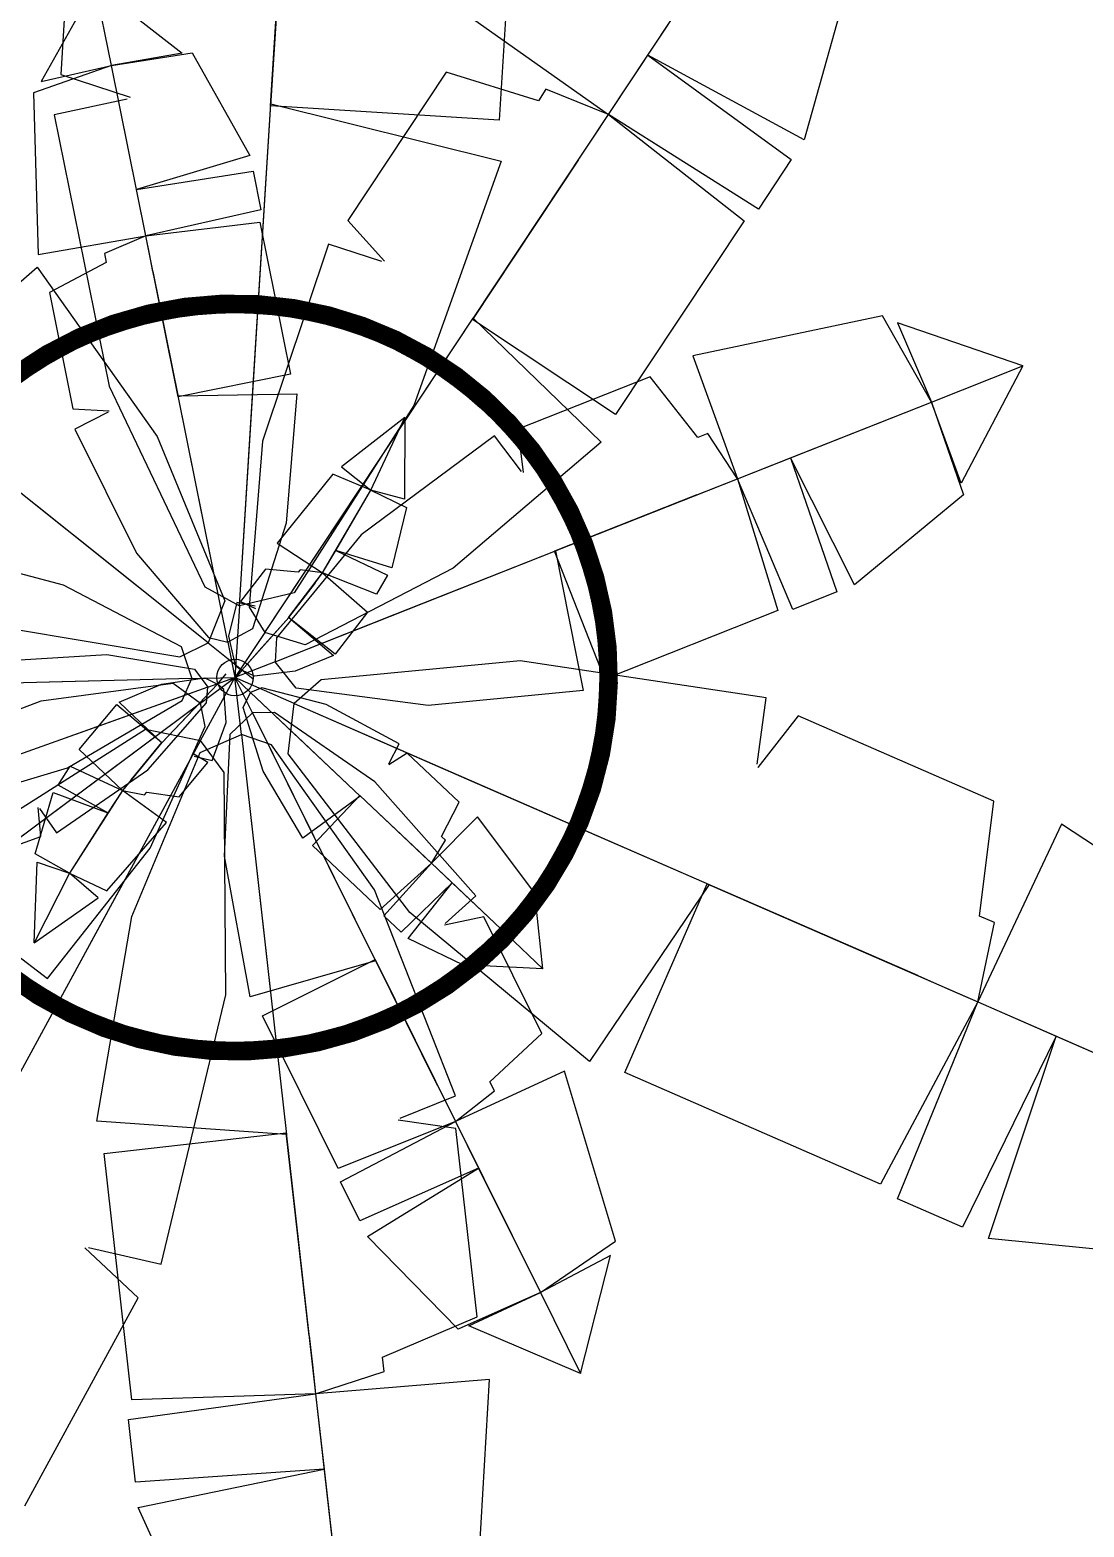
# Model space of a CAD drawing. Header units: inches. Extents: x 105.6 to 147.4, y 37.5 to 62.2.
# Drawn here: x 114.3431 to 114.6006, y 49.0464 to 49.412 of the extents above; entities that cross this region are included whole.
import ezdxf

# ---------------------------------------------------------------- set-up
doc = ezdxf.new("R2010")
doc.units = ezdxf.units.IN
doc.header["$MEASUREMENT"] = 0
doc.layers.add('TREE', color=72, linetype='Continuous')

# ---------------------------------------------------------------- blocks, each defined once
blk = doc.blocks.new('plantita')
at = {"layer": 'TREE'}
for p, q in [((73.2816, 68.34535, -0.28885), (73.30336, 68.33007, -0.28885)), ((73.2816, 68.34535, -0.28885), (73.30336, 68.33007, -0.28885)), ((73.29534, 68.34387, -0.23673), (73.30336, 68.33007, -0.23673)), ((73.29534, 68.34387, -0.23673), (73.30336, 68.33007, -0.23673)), ((73.30477, 68.34596, -0.04098), (73.30336, 68.33007, -0.04098)), ((73.30477, 68.34596, -0.04098), (73.30336, 68.33007, -0.04098)), ((73.30094, 68.34043, -0.12967), (73.30336, 68.33007, -0.12967)), ((73.30094, 68.34043, -0.12967), (73.30336, 68.33007, -0.12967)), ((73.31724, 68.33845, -0.1802), (73.30218, 68.32343, -0.1802)), ((73.31724, 68.33845, -0.1802), (73.30218, 68.32343, -0.1802)), ((73.3166, 68.33121, 0.0058), (73.30336, 68.33007, 0.0058)), ((73.3166, 68.33121, 0.0058), (73.30336, 68.33007, 0.0058)), ((73.28209, 68.3301, -0.10754), (73.30336, 68.33007, -0.10754)), ((73.28209, 68.3301, -0.10754), (73.30336, 68.33007, -0.10754)), ((73.28961, 68.32509, -0.04121), (73.30336, 68.33007, -0.04121)), ((73.28961, 68.32509, -0.04121), (73.30336, 68.33007, -0.04121)), ((73.29136, 68.30936, -0.23532), (73.30336, 68.33007, -0.23532)), ((73.29136, 68.30936, -0.23532), (73.30336, 68.33007, -0.23532)), ((73.29726, 68.32493, 0.03186), (73.30336, 68.33007, 0.03186)), ((73.29726, 68.32493, 0.03186), (73.30336, 68.33007, 0.03186)), ((73.32954, 68.32542, -0.34285), (73.30336, 68.33007, -0.34285)), ((73.31862, 68.31723, -0.29003), (73.30336, 68.33007, -0.29003)), ((73.31862, 68.31723, -0.07403), (73.30336, 68.33007, -0.07403)), ((73.3075, 68.31467, -0.01398), (73.30336, 68.33007, -0.01398)), ((73.32954, 68.32542, -0.34285), (73.30336, 68.33007, -0.34285)), ((73.31862, 68.31723, -0.29003), (73.30336, 68.33007, -0.29003)), ((73.31862, 68.31723, -0.07403), (73.30336, 68.33007, -0.07403)), ((73.3075, 68.31467, -0.01398), (73.30336, 68.33007, -0.01398))]:
    blk.add_line(p, q, dxfattribs=at)
at = {"layer": 'TREE', "extrusion": (0.616288, -0.288449, 0.732793)}
blk.add_line((73.30167, 68.33672, 0.03567), (73.30514, 68.33309, 0.03132), dxfattribs=at)
blk.add_line((73.30167, 68.33672, 0.03567), (73.30514, 68.33309, 0.03132), dxfattribs=at)
at = {"layer": 'TREE', "extrusion": (-0.676933, 0.316833, 0.664364)}
blk.add_line((73.30584, 68.32728, 0.03608), (73.30256, 68.33044, 0.03124), dxfattribs=at)
blk.add_line((73.30584, 68.32728, 0.03608), (73.30256, 68.33044, 0.03124), dxfattribs=at)
at = {"layer": 'TREE', "const_width": 0.00675, "elevation": -0.67154}
blk.add_lwpolyline([(73.4396, 68.30585, 1), (73.16712, 68.35429, 1)], format="xyb", close=True, dxfattribs=at)
blk.add_lwpolyline([(73.4396, 68.30585, 1), (73.16712, 68.35429, 1)], format="xyb", close=True, dxfattribs=at)
at = {"layer": 'TREE'}
for radius in [0.135, 0.135, 0.00675, 0.00675]:
    blk.add_circle((73.30336, 68.33007, -0.45554), radius, dxfattribs=at)
for points, invisible_edges in [([(73.12928, 68.45233, -0.25604), (73.192, 68.51389, -0.24337), (73.2522, 68.43911, -0.2644), (73.21632, 68.3912, -0.27479)], 4), ([(73.12928, 68.45233, -0.25604), (73.192, 68.51389, -0.24337), (73.2522, 68.43911, -0.2644), (73.21632, 68.3912, -0.27479)], 4), ([(73.05262, 68.50617, -0.25611), (73.00765, 68.44215, -0.23514), (73.07946, 68.39171, -0.23514), (73.09997, 68.40918, -0.24213)], 9), ([(73.05262, 68.50617, -0.25611), (73.00765, 68.44215, -0.23514), (73.07946, 68.39171, -0.23514), (73.09997, 68.40918, -0.24213)], 9), ([(73.05262, 68.50617, -0.25611), (73.12995, 68.45186, -0.25611), (73.09997, 68.40918, -0.24213)], 10), ([(73.05262, 68.50617, -0.25611), (73.12995, 68.45186, -0.25611), (73.09997, 68.40918, -0.24213)], 10), ([(73.23924, 68.44043, -0.21704), (73.28888, 68.45821, -0.20944), (73.30289, 68.40233, -0.22206), (73.2713, 68.38525, -0.22829)], 4), ([(73.23924, 68.44043, -0.21704), (73.28888, 68.45821, -0.20944), (73.30289, 68.40233, -0.22206), (73.2713, 68.38525, -0.22829)], 4), ([(73.31466, 68.4572, -0.02129), (73.28279, 68.45905, -0.01575), (73.26651, 68.45601, -0.01368), (73.27714, 68.39549, -0.027)], 9), ([(73.31466, 68.4572, -0.02129), (73.28279, 68.45905, -0.01575), (73.26651, 68.45601, -0.01368), (73.27714, 68.39549, -0.027)], 9), ([(73.12928, 68.45233, -0.25604), (73.10005, 68.40787, -0.2468), (73.09087, 68.38183, -0.24336), (73.18709, 68.34675, -0.26555)], 9), ([(73.12928, 68.45233, -0.25604), (73.10005, 68.40787, -0.2468), (73.09087, 68.38183, -0.24336), (73.18709, 68.34675, -0.26555)], 9), ([(73.12928, 68.45233, -0.25604), (73.18709, 68.34675, -0.26555), (73.26885, 68.33806, -0.28537), (73.2816, 68.34535, -0.28885)], 1), ([(73.12928, 68.45233, -0.25604), (73.18709, 68.34675, -0.26555), (73.26885, 68.33806, -0.28537), (73.2816, 68.34535, -0.28885)], 1), ([(73.31466, 68.4572, -0.02129), (73.27714, 68.39549, -0.027), (73.29716, 68.3504, -0.03889), (73.30477, 68.34596, -0.04098)], 1), ([(73.31466, 68.4572, -0.02129), (73.27714, 68.39549, -0.027), (73.29716, 68.3504, -0.03889), (73.30477, 68.34596, -0.04098)], 1), ([(73.31466, 68.4572, -0.02129), (73.36546, 68.44308, -0.01369), (73.34467, 68.38936, -0.02631), (73.30901, 68.39364, -0.03254)], 4), ([(73.31466, 68.4572, -0.02129), (73.36546, 68.44308, -0.01369), (73.34467, 68.38936, -0.02631), (73.30901, 68.39364, -0.03254)], 4), ([(73.27554, 68.44944, -0.11657), (73.24506, 68.44233, -0.10818), (73.25303, 68.40815, -0.10818), (73.2638, 68.40789, -0.11098)], 9), ([(73.27554, 68.44944, -0.11657), (73.24506, 68.44233, -0.10818), (73.25303, 68.40815, -0.10818), (73.2638, 68.40789, -0.11098)], 9), ([(73.27554, 68.44944, -0.11657), (73.28412, 68.41262, -0.11657), (73.2638, 68.40789, -0.11098)], 10), ([(73.27554, 68.44944, -0.11657), (73.28412, 68.41262, -0.11657), (73.2638, 68.40789, -0.11098)], 10), ([(73.42268, 68.44359, -0.15394), (73.33147, 68.41271, -0.16156), (73.31326, 68.3495, -0.17741), (73.31724, 68.33845, -0.1802)], 1), ([(73.42268, 68.44359, -0.15394), (73.33147, 68.41271, -0.16156), (73.31326, 68.3495, -0.17741), (73.31724, 68.33845, -0.1802)], 1), ([(73.42268, 68.44359, -0.15394), (73.46246, 68.38563, -0.14381), (73.39519, 68.34858, -0.16064), (73.36243, 68.38351, -0.16895)], 4), ([(73.42268, 68.44359, -0.15394), (73.46246, 68.38563, -0.14381), (73.39519, 68.34858, -0.16064), (73.36243, 68.38351, -0.16895)], 4), ([(73.23924, 68.44043, -0.21704), (73.21215, 68.42356, -0.2115), (73.2006, 68.41167, -0.20943), (73.2442, 68.36838, -0.22275)], 9), ([(73.23924, 68.44043, -0.21704), (73.21215, 68.42356, -0.2115), (73.2006, 68.41167, -0.20943), (73.2442, 68.36838, -0.22275)], 9), ([(73.21632, 68.3912, -0.27479), (73.2522, 68.43911, -0.2644), (73.28812, 68.36514, -0.28422)], 9), ([(73.21632, 68.3912, -0.27479), (73.2522, 68.43911, -0.2644), (73.28812, 68.36514, -0.28422)], 9), ([(73.23924, 68.44043, -0.21704), (73.2442, 68.36838, -0.22275), (73.28657, 68.3431, -0.23464), (73.29534, 68.34387, -0.23673)], 1), ([(73.23924, 68.44043, -0.21704), (73.2442, 68.36838, -0.22275), (73.28657, 68.3431, -0.23464), (73.29534, 68.34387, -0.23673)], 1), ([(73.28405, 68.41294, -0.11654), (73.31916, 68.41457, -0.11148), (73.31718, 68.37622, -0.11989), (73.2937, 68.3715, -0.12404)], 4), ([(73.28405, 68.41294, -0.11654), (73.31916, 68.41457, -0.11148), (73.31718, 68.37622, -0.11989), (73.2937, 68.3715, -0.12404)], 4), ([(73.28405, 68.41294, -0.11654), (73.26348, 68.40748, -0.11285), (73.2538, 68.40216, -0.11147), (73.27313, 68.36604, -0.12035)], 9), ([(73.28405, 68.41294, -0.11654), (73.26348, 68.40748, -0.11285), (73.2538, 68.40216, -0.11147), (73.27313, 68.36604, -0.12035)], 9), ([(73.28405, 68.41294, -0.11654), (73.27313, 68.36604, -0.12035), (73.2952, 68.34165, -0.12828), (73.30094, 68.34043, -0.12967)], 1), ([(73.28405, 68.41294, -0.11654), (73.27313, 68.36604, -0.12035), (73.2952, 68.34165, -0.12828), (73.30094, 68.34043, -0.12967)], 1), ([(73.2713, 68.38525, -0.22829), (73.30289, 68.40233, -0.22206), (73.30387, 68.35301, -0.23395)], 9), ([(73.2713, 68.38525, -0.22829), (73.30289, 68.40233, -0.22206), (73.30387, 68.35301, -0.23395)], 9), ([(73.13318, 68.33031, -0.08129), (73.14603, 68.39943, -0.07116), (73.2198, 68.37805, -0.08798), (73.21827, 68.33019, -0.09629)], 4), ([(73.13318, 68.33031, -0.08129), (73.14603, 68.39943, -0.07116), (73.2198, 68.37805, -0.08798), (73.21827, 68.33019, -0.09629)], 4), ([(73.21632, 68.3912, -0.27479), (73.28812, 68.36514, -0.28422), (73.2816, 68.34535, -0.28885)], 1), ([(73.21632, 68.3912, -0.27479), (73.28812, 68.36514, -0.28422), (73.2816, 68.34535, -0.28885)], 1), ([(73.30901, 68.39364, -0.03254), (73.31701, 68.34851, -0.0382), (73.30477, 68.34596, -0.04098)], 1), ([(73.30901, 68.39364, -0.03254), (73.31701, 68.34851, -0.0382), (73.30477, 68.34596, -0.04098)], 1), ([(73.30901, 68.39364, -0.03254), (73.34467, 68.38936, -0.02631), (73.31701, 68.34851, -0.0382)], 9), ([(73.30901, 68.39364, -0.03254), (73.34467, 68.38936, -0.02631), (73.31701, 68.34851, -0.0382)], 9), ([(73.2713, 68.38525, -0.22829), (73.30387, 68.35301, -0.23395), (73.29534, 68.34387, -0.23673)], 1), ([(73.2713, 68.38525, -0.22829), (73.30387, 68.35301, -0.23395), (73.29534, 68.34387, -0.23673)], 1), ([(73.36243, 68.38351, -0.16895), (73.33192, 68.33056, -0.17649), (73.31724, 68.33845, -0.1802)], 1), ([(73.36243, 68.38351, -0.16895), (73.33192, 68.33056, -0.17649), (73.31724, 68.33845, -0.1802)], 1), ([(73.36243, 68.38351, -0.16895), (73.39519, 68.34858, -0.16064), (73.33192, 68.33056, -0.17649)], 9), ([(73.36243, 68.38351, -0.16895), (73.39519, 68.34858, -0.16064), (73.33192, 68.33056, -0.17649)], 9), ([(73.456, 68.34321, 0.02218), (73.45264, 68.38218, 0.03266), (73.40893, 68.37842, 0.03266), (73.40668, 68.36514, 0.02916)], 9), ([(73.456, 68.34321, 0.02218), (73.45264, 68.38218, 0.03266), (73.40893, 68.37842, 0.03266), (73.40668, 68.36514, 0.02916)], 9), ([(73.46272, 68.34379, 0.02218), (73.46132, 68.36003, 0.02654), (73.45264, 68.38218, 0.03266), (73.456, 68.34321, 0.02218)], 5), ([(73.46272, 68.34379, 0.02218), (73.46132, 68.36003, 0.02654), (73.45264, 68.38218, 0.03266), (73.456, 68.34321, 0.02218)], 5), ([(73.21827, 68.33019, -0.09629), (73.2198, 68.37805, -0.08798), (73.27728, 68.34606, -0.10383)], 9), ([(73.21827, 68.33019, -0.09629), (73.2198, 68.37805, -0.08798), (73.27728, 68.34606, -0.10383)], 9), ([(73.26661, 68.37623, 0.09188), (73.26403, 68.36827, 0.09389), (73.26492, 68.36735, 0.09278), (73.26837, 68.37439, 0.08967)], 4), ([(73.26661, 68.37623, 0.09188), (73.26403, 68.36827, 0.09389), (73.26492, 68.36735, 0.09278), (73.26837, 68.37439, 0.08967)], 4), ([(73.2937, 68.3715, -0.12404), (73.31718, 68.37622, -0.11989), (73.30817, 68.34459, -0.12781)], 9), ([(73.2937, 68.3715, -0.12404), (73.31718, 68.37622, -0.11989), (73.30817, 68.34459, -0.12781)], 9), ([(73.40933, 68.33919, 0.02221), (73.40623, 68.36561, 0.02683), (73.40138, 68.37854, 0.02855), (73.35325, 68.36105, 0.01745)], 9), ([(73.40933, 68.33919, 0.02221), (73.40623, 68.36561, 0.02683), (73.40138, 68.37854, 0.02855), (73.35325, 68.36105, 0.01745)], 9), ([(73.26837, 68.37439, 0.08967), (73.26492, 68.36735, 0.09278), (73.26185, 68.35565, 0.09493), (73.27013, 68.37255, 0.08746)], 5), ([(73.26837, 68.37439, 0.08967), (73.26492, 68.36735, 0.09278), (73.26185, 68.35565, 0.09493), (73.27013, 68.37255, 0.08746)], 5), ([(73.27013, 68.37255, 0.08746), (73.26185, 68.35565, 0.09493), (73.27332, 68.34367, 0.08057), (73.27696, 68.34838, 0.07698)], 9), ([(73.27013, 68.37255, 0.08746), (73.26185, 68.35565, 0.09493), (73.27332, 68.34367, 0.08057), (73.27696, 68.34838, 0.07698)], 9), ([(73.27013, 68.37255, 0.08746), (73.28249, 68.35965, 0.072), (73.27696, 68.34838, 0.07698)], 10), ([(73.27013, 68.37255, 0.08746), (73.28249, 68.35965, 0.072), (73.27696, 68.34838, 0.07698)], 10), ([(73.28239, 68.35976, 0.07214), (73.29915, 68.37366, 0.06784), (73.30406, 68.35736, 0.05013), (73.29341, 68.34659, 0.0513)], 4), ([(73.28239, 68.35976, 0.07214), (73.29915, 68.37366, 0.06784), (73.30406, 68.35736, 0.05013), (73.29341, 68.34659, 0.0513)], 4), ([(73.2937, 68.3715, -0.12404), (73.30817, 68.34459, -0.12781), (73.30094, 68.34043, -0.12967)], 1), ([(73.2937, 68.3715, -0.12404), (73.30817, 68.34459, -0.12781), (73.30094, 68.34043, -0.12967)], 1), ([(73.51279, 68.29283, -0.31004), (73.5205, 68.34548, -0.3008), (73.51781, 68.37296, -0.29736), (73.41578, 68.3641, -0.31955)], 9), ([(73.51279, 68.29283, -0.31004), (73.5205, 68.34548, -0.3008), (73.51781, 68.37296, -0.29736), (73.41578, 68.3641, -0.31955)], 9), ([(73.51279, 68.29283, -0.31004), (73.41578, 68.3641, -0.31955), (73.33801, 68.33741, -0.33937), (73.32954, 68.32542, -0.34285)], 1), ([(73.51279, 68.29283, -0.31004), (73.41578, 68.3641, -0.31955), (73.33801, 68.33741, -0.33937), (73.32954, 68.32542, -0.34285)], 1), ([(73.456, 68.34321, 0.02218), (73.40892, 68.33916, 0.02218), (73.40668, 68.36514, 0.02916)], 10), ([(73.456, 68.34321, 0.02218), (73.40892, 68.33916, 0.02218), (73.40668, 68.36514, 0.02916)], 10), ([(73.60503, 68.27644, -0.31011), (73.61873, 68.35347, -0.28914), (73.53233, 68.36883, -0.28914), (73.52112, 68.34433, -0.29613)], 9), ([(73.60503, 68.27644, -0.31011), (73.61873, 68.35347, -0.28914), (73.53233, 68.36883, -0.28914), (73.52112, 68.34433, -0.29613)], 9), ([(73.28239, 68.35976, 0.07214), (73.2762, 68.34841, 0.07604), (73.27379, 68.34191, 0.07668), (73.28721, 68.33525, 0.05519)], 9), ([(73.28239, 68.35976, 0.07214), (73.2762, 68.34841, 0.07604), (73.27379, 68.34191, 0.07668), (73.28721, 68.33525, 0.05519)], 9), ([(73.28239, 68.35976, 0.07214), (73.28721, 68.33525, 0.05519), (73.29943, 68.33471, 0.03794), (73.30167, 68.33672, 0.03567)], 1), ([(73.28239, 68.35976, 0.07214), (73.28721, 68.33525, 0.05519), (73.29943, 68.33471, 0.03794), (73.30167, 68.33672, 0.03567)], 1), ([(73.40933, 68.33919, 0.02221), (73.35325, 68.36105, 0.01745), (73.31914, 68.3381, 0.00754), (73.3166, 68.33121, 0.0058)], 1), ([(73.40933, 68.33919, 0.02221), (73.35325, 68.36105, 0.01745), (73.31914, 68.3381, 0.00754), (73.3166, 68.33121, 0.0058)], 1), ([(73.46945, 68.34436, 0.02218), (73.46469, 68.36031, 0.02654), (73.46132, 68.36003, 0.02654), (73.46272, 68.34379, 0.02218)], 4), ([(73.46945, 68.34436, 0.02218), (73.46469, 68.36031, 0.02654), (73.46132, 68.36003, 0.02654), (73.46272, 68.34379, 0.02218)], 4), ([(73.29341, 68.34659, 0.0513), (73.30406, 68.35736, 0.05013), (73.30453, 68.34113, 0.03658)], 9), ([(73.29341, 68.34659, 0.0513), (73.30406, 68.35736, 0.05013), (73.30453, 68.34113, 0.03658)], 9), ([(73.19336, 68.29021, -0.02316), (73.18541, 68.33789, -0.0162), (73.2381, 68.34142, -0.02776), (73.24836, 68.31014, -0.03348)], 4), ([(73.19336, 68.29021, -0.02316), (73.18541, 68.33789, -0.0162), (73.2381, 68.34142, -0.02776), (73.24836, 68.31014, -0.03348)], 4), ([(73.21827, 68.33019, -0.09629), (73.27728, 68.34606, -0.10383), (73.28209, 68.3301, -0.10754)], 1), ([(73.21827, 68.33019, -0.09629), (73.27728, 68.34606, -0.10383), (73.28209, 68.3301, -0.10754)], 1), ([(73.24836, 68.31014, -0.03348), (73.2381, 68.34142, -0.02776), (73.28275, 68.33427, -0.03867)], 9), ([(73.24836, 68.31014, -0.03348), (73.2381, 68.34142, -0.02776), (73.28275, 68.33427, -0.03867)], 9), ([(73.29341, 68.34659, 0.0513), (73.30453, 68.34113, 0.03658), (73.30167, 68.33672, 0.03567)], 1), ([(73.29341, 68.34659, 0.0513), (73.30453, 68.34113, 0.03658), (73.30167, 68.33672, 0.03567)], 1), ([(73.60503, 68.27644, -0.31011), (73.51199, 68.29298, -0.31011), (73.52112, 68.34433, -0.29613)], 10), ([(73.60503, 68.27644, -0.31011), (73.51199, 68.29298, -0.31011), (73.52112, 68.34433, -0.29613)], 10), ([(73.40933, 68.33919, 0.02221), (73.40509, 68.29546, 0.02854), (73.35799, 68.30475, 0.01803), (73.35634, 68.33463, 0.01283)], 4), ([(73.40933, 68.33919, 0.02221), (73.40509, 68.29546, 0.02854), (73.35799, 68.30475, 0.01803), (73.35634, 68.33463, 0.01283)], 4), ([(73.03663, 68.33045, -0.08134), (73.042, 68.30436, -0.07436), (73.0474, 68.30436, -0.07436), (73.04743, 68.33044, -0.08134)], 4), ([(73.03663, 68.33045, -0.08134), (73.042, 68.30436, -0.07436), (73.0474, 68.30436, -0.07436), (73.04743, 68.33044, -0.08134)], 4), ([(73.04743, 68.33044, -0.08134), (73.0474, 68.30436, -0.07436), (73.05815, 68.26783, -0.06457), (73.05823, 68.33042, -0.08134)], 5), ([(73.04743, 68.33044, -0.08134), (73.0474, 68.30436, -0.07436), (73.05815, 68.26783, -0.06457), (73.05823, 68.33042, -0.08134)], 5), ([(73.05823, 68.33042, -0.08134), (73.05815, 68.26783, -0.06457), (73.12835, 68.26773, -0.06457), (73.13378, 68.28858, -0.07016)], 9), ([(73.05823, 68.33042, -0.08134), (73.05815, 68.26783, -0.06457), (73.12835, 68.26773, -0.06457), (73.13378, 68.28858, -0.07016)], 9), ([(73.05823, 68.33042, -0.08134), (73.13383, 68.33031, -0.08134), (73.13378, 68.28858, -0.07016)], 10), ([(73.05823, 68.33042, -0.08134), (73.13383, 68.33031, -0.08134), (73.13378, 68.28858, -0.07016)], 10), ([(73.13318, 68.33031, -0.08129), (73.21951, 68.28765, -0.0889), (73.27708, 68.31947, -0.10476), (73.28209, 68.3301, -0.10754)], 1), ([(73.13318, 68.33031, -0.08129), (73.13443, 68.28777, -0.0739), (73.14036, 68.26649, -0.07114), (73.21951, 68.28765, -0.0889)], 9), ([(73.13318, 68.33031, -0.08129), (73.21951, 68.28765, -0.0889), (73.27708, 68.31947, -0.10476), (73.28209, 68.3301, -0.10754)], 1), ([(73.13318, 68.33031, -0.08129), (73.13443, 68.28777, -0.0739), (73.14036, 68.26649, -0.07114), (73.21951, 68.28765, -0.0889)], 9), ([(73.24836, 68.31014, -0.03348), (73.28275, 68.33427, -0.03867), (73.28961, 68.32509, -0.04121)], 1), ([(73.24836, 68.31014, -0.03348), (73.28275, 68.33427, -0.03867), (73.28961, 68.32509, -0.04121)], 1), ([(73.32323, 68.30778, 0.07545), (73.3188, 68.33076, 0.05639), (73.30784, 68.32955, 0.03835), (73.30584, 68.32728, 0.03608)], 1), ([(73.32323, 68.30778, 0.07545), (73.3188, 68.33076, 0.05639), (73.30784, 68.32955, 0.03835), (73.30584, 68.32728, 0.03608)], 1), ([(73.35634, 68.33463, 0.01283), (73.32047, 68.32154, 0.00812), (73.3166, 68.33121, 0.0058)], 1), ([(73.35634, 68.33463, 0.01283), (73.32047, 68.32154, 0.00812), (73.3166, 68.33121, 0.0058)], 1), ([(73.32323, 68.30778, 0.07545), (73.32873, 68.31962, 0.07888), (73.33086, 68.32623, 0.0792), (73.3188, 68.33076, 0.05639)], 9), ([(73.32323, 68.30778, 0.07545), (73.32873, 68.31962, 0.07888), (73.33086, 68.32623, 0.0792), (73.3188, 68.33076, 0.05639)], 9), ([(73.35634, 68.33463, 0.01283), (73.35799, 68.30475, 0.01803), (73.32047, 68.32154, 0.00812)], 9), ([(73.35634, 68.33463, 0.01283), (73.35799, 68.30475, 0.01803), (73.32047, 68.32154, 0.00812)], 9), ([(73.19336, 68.29021, -0.02316), (73.25917, 68.28295, -0.0284), (73.28887, 68.31704, -0.0393), (73.28961, 68.32509, -0.04121)], 1), ([(73.19336, 68.29021, -0.02316), (73.25917, 68.28295, -0.0284), (73.28887, 68.31704, -0.0393), (73.28961, 68.32509, -0.04121)], 1), ([(73.25455, 68.28896, 0.04171), (73.28961, 68.29763, 0.03885), (73.2984, 68.32068, 0.03291), (73.29726, 68.32493, 0.03186)], 1), ([(73.25455, 68.28896, 0.04171), (73.28961, 68.29763, 0.03885), (73.2984, 68.32068, 0.03291), (73.29726, 68.32493, 0.03186)], 1), ([(73.27896, 68.30951, 0.03608), (73.26781, 68.32359, 0.0392), (73.29202, 68.32834, 0.03325)], 9), ([(73.27896, 68.30951, 0.03608), (73.26781, 68.32359, 0.0392), (73.29202, 68.32834, 0.03325)], 9), ([(73.27896, 68.30951, 0.03608), (73.29202, 68.32834, 0.03325), (73.29726, 68.32493, 0.03186)], 1), ([(73.27896, 68.30951, 0.03608), (73.29202, 68.32834, 0.03325), (73.29726, 68.32493, 0.03186)], 1), ([(73.31329, 68.31893, 0.05295), (73.30308, 68.32284, 0.03713), (73.30584, 68.32728, 0.03608)], 1), ([(73.31329, 68.31893, 0.05295), (73.30308, 68.32284, 0.03713), (73.30584, 68.32728, 0.03608)], 1), ([(73.33479, 68.29665, 0.09251), (73.34193, 68.31436, 0.09922), (73.33111, 68.32479, 0.08323), (73.3279, 68.31968, 0.07977)], 9), ([(73.33479, 68.29665, 0.09251), (73.34193, 68.31436, 0.09922), (73.33111, 68.32479, 0.08323), (73.3279, 68.31968, 0.07977)], 9), ([(73.40808, 68.31145, -0.32879), (73.33199, 68.30473, -0.33822), (73.32954, 68.32542, -0.34285)], 1), ([(73.40808, 68.31145, -0.32879), (73.33199, 68.30473, -0.33822), (73.32954, 68.32542, -0.34285)], 1), ([(73.25455, 68.28896, 0.04171), (73.24151, 68.31186, 0.04551), (73.26781, 68.32359, 0.0392), (73.27896, 68.30951, 0.03608)], 4), ([(73.25455, 68.28896, 0.04171), (73.24151, 68.31186, 0.04551), (73.26781, 68.32359, 0.0392), (73.27896, 68.30951, 0.03608)], 4), ([(73.31329, 68.31893, 0.05295), (73.30313, 68.30769, 0.05187), (73.30308, 68.32284, 0.03713)], 9), ([(73.31329, 68.31893, 0.05295), (73.30313, 68.30769, 0.05187), (73.30308, 68.32284, 0.03713)], 9), ([(73.42543, 68.22735, -0.26541), (73.38914, 68.31001, -0.27255), (73.32862, 68.32185, -0.28742), (73.31862, 68.31723, -0.29003)], 1), ([(73.42543, 68.22735, -0.04941), (73.38914, 68.31001, -0.05655), (73.32862, 68.32185, -0.07142), (73.31862, 68.31723, -0.07403)], 1), ([(73.42543, 68.22735, -0.26541), (73.38914, 68.31001, -0.27255), (73.32862, 68.32185, -0.28742), (73.31862, 68.31723, -0.29003)], 1), ([(73.42543, 68.22735, -0.04941), (73.38914, 68.31001, -0.05655), (73.32862, 68.32185, -0.07142), (73.31862, 68.31723, -0.07403)], 1), ([(73.33479, 68.29665, 0.09251), (73.32314, 68.30787, 0.07529), (73.3279, 68.31968, 0.07977)], 10), ([(73.33479, 68.29665, 0.09251), (73.32314, 68.30787, 0.07529), (73.3279, 68.31968, 0.07977)], 10), ([(73.25538, 68.24724, -0.22266), (73.20961, 68.27566, -0.21331), (73.27311, 68.31366, -0.23115)], 9), ([(73.25538, 68.24724, -0.22266), (73.20961, 68.27566, -0.21331), (73.27311, 68.31366, -0.23115)], 9), ([(73.25538, 68.24724, -0.22266), (73.27311, 68.31366, -0.23115), (73.29136, 68.30936, -0.23532)], 1), ([(73.25538, 68.24724, -0.22266), (73.27311, 68.31366, -0.23115), (73.29136, 68.30936, -0.23532)], 1), ([(73.31994, 68.26845, -0.00554), (73.29689, 68.30806, -0.0112), (73.3075, 68.31467, -0.01398)], 1), ([(73.31994, 68.26845, -0.00554), (73.29689, 68.30806, -0.0112), (73.3075, 68.31467, -0.01398)], 1), ([(73.32323, 68.30778, 0.07545), (73.30731, 68.29294, 0.07107), (73.30313, 68.30769, 0.05187), (73.31329, 68.31893, 0.05295)], 4), ([(73.32323, 68.30778, 0.07545), (73.30731, 68.29294, 0.07107), (73.30313, 68.30769, 0.05187), (73.31329, 68.31893, 0.05295)], 4), ([(73.33653, 68.20683, 0.00571), (73.3505, 68.27768), (73.31618, 68.31312, -0.01189), (73.3075, 68.31467, -0.01398)], 1), ([(73.33653, 68.20683, 0.00571), (73.3505, 68.27768), (73.31618, 68.31312, -0.01189), (73.3075, 68.31467, -0.01398)], 1), ([(73.36439, 68.27871, -0.27948), (73.31245, 68.30287, -0.28655), (73.31862, 68.31723, -0.29003)], 1), ([(73.36439, 68.27871, -0.06348), (73.31245, 68.30287, -0.07055), (73.31862, 68.31723, -0.07403)], 1), ([(73.36439, 68.27871, -0.27948), (73.31245, 68.30287, -0.28655), (73.31862, 68.31723, -0.29003)], 1), ([(73.36439, 68.27871, -0.06348), (73.31245, 68.30287, -0.07055), (73.31862, 68.31723, -0.07403)], 1), ([(73.33645, 68.29504, 0.09497), (73.33943, 68.30243, 0.09777), (73.34193, 68.31436, 0.09922), (73.33479, 68.29665, 0.09251)], 5), ([(73.33645, 68.29504, 0.09497), (73.33943, 68.30243, 0.09777), (73.34193, 68.31436, 0.09922), (73.33479, 68.29665, 0.09251)], 5), ([(73.2074, 68.16441, -0.20579), (73.29753, 68.22452, -0.21435), (73.2989, 68.29851, -0.23219), (73.29136, 68.30936, -0.23532)], 1), ([(73.2074, 68.16441, -0.20579), (73.29753, 68.22452, -0.21435), (73.2989, 68.29851, -0.23219), (73.29136, 68.30936, -0.23532)], 1), ([(73.31994, 68.26845, -0.00554), (73.28499, 68.26018, 0.00069), (73.29689, 68.30806, -0.0112)], 9), ([(73.31994, 68.26845, -0.00554), (73.28499, 68.26018, 0.00069), (73.29689, 68.30806, -0.0112)], 9), ([(73.40808, 68.31145, -0.32879), (73.3958, 68.25287, -0.3184), (73.33199, 68.30473, -0.33822)], 9), ([(73.40808, 68.31145, -0.32879), (73.3958, 68.25287, -0.3184), (73.33199, 68.30473, -0.33822)], 9), ([(73.42543, 68.22735, -0.26541), (73.45017, 68.25865, -0.25849), (73.45873, 68.27751, -0.2559), (73.38914, 68.31001, -0.27255)], 9), ([(73.42543, 68.22735, -0.04941), (73.45017, 68.25865, -0.04249), (73.45873, 68.27751, -0.0399), (73.38914, 68.31001, -0.05655)], 9), ([(73.42543, 68.22735, -0.26541), (73.45017, 68.25865, -0.25849), (73.45873, 68.27751, -0.2559), (73.38914, 68.31001, -0.27255)], 9), ([(73.42543, 68.22735, -0.04941), (73.45017, 68.25865, -0.04249), (73.45873, 68.27751, -0.0399), (73.38914, 68.31001, -0.05655)], 9), ([(73.51279, 68.29283, -0.31004), (73.48197, 68.21054, -0.29737), (73.3958, 68.25287, -0.3184), (73.40808, 68.31145, -0.32879)], 4), ([(73.51279, 68.29283, -0.31004), (73.48197, 68.21054, -0.29737), (73.3958, 68.25287, -0.3184), (73.40808, 68.31145, -0.32879)], 4), ([(73.36439, 68.27871, -0.27948), (73.33445, 68.24526, -0.27169), (73.31245, 68.30287, -0.28655)], 9), ([(73.36439, 68.27871, -0.06348), (73.33445, 68.24526, -0.05569), (73.31245, 68.30287, -0.07055)], 9), ([(73.36439, 68.27871, -0.27948), (73.33445, 68.24526, -0.27169), (73.31245, 68.30287, -0.28655)], 9), ([(73.36439, 68.27871, -0.06348), (73.33445, 68.24526, -0.05569), (73.31245, 68.30287, -0.07055)], 9), ([(73.25455, 68.28896, 0.04171), (73.26521, 68.27707, 0.04448), (73.27206, 68.27241, 0.04551), (73.28961, 68.29763, 0.03885)], 9), ([(73.25455, 68.28896, 0.04171), (73.26521, 68.27707, 0.04448), (73.27206, 68.27241, 0.04551), (73.28961, 68.29763, 0.03885)], 9), ([(73.33811, 68.29344, 0.09743), (73.34026, 68.30162, 0.099), (73.33943, 68.30243, 0.09777), (73.33645, 68.29504, 0.09497)], 4), ([(73.33811, 68.29344, 0.09743), (73.34026, 68.30162, 0.099), (73.33943, 68.30243, 0.09777), (73.33645, 68.29504, 0.09497)], 4), ([(73.14492, 68.27266, -0.0232), (73.19378, 68.29037, -0.0232), (73.20356, 68.26339, -0.01552)], 10), ([(73.14492, 68.27266, -0.0232), (73.19378, 68.29037, -0.0232), (73.20356, 68.26339, -0.01552)], 10), ([(73.19336, 68.29021, -0.02316), (73.20417, 68.26302, -0.01808), (73.21301, 68.25067, -0.01619), (73.25917, 68.28295, -0.0284)], 9), ([(73.19336, 68.29021, -0.02316), (73.20417, 68.26302, -0.01808), (73.21301, 68.25067, -0.01619), (73.25917, 68.28295, -0.0284)], 9), ([(73.23306, 68.27085, 0.04169), (73.25474, 68.28911, 0.04169), (73.26482, 68.27715, 0.04588)], 10), ([(73.23306, 68.27085, 0.04169), (73.25474, 68.28911, 0.04169), (73.26482, 68.27715, 0.04588)], 10), ([(73.2074, 68.16441, -0.20579), (73.14729, 68.21581, -0.19439), (73.20961, 68.27566, -0.21331), (73.25538, 68.24724, -0.22266)], 4), ([(73.2074, 68.16441, -0.20579), (73.14729, 68.21581, -0.19439), (73.20961, 68.27566, -0.21331), (73.25538, 68.24724, -0.22266)], 4), ([(73.23306, 68.27085, 0.04169), (73.24818, 68.2529, 0.04798), (73.26831, 68.26986, 0.04798), (73.26482, 68.27715, 0.04588)], 9), ([(73.23306, 68.27085, 0.04169), (73.24818, 68.2529, 0.04798), (73.26831, 68.26986, 0.04798), (73.26482, 68.27715, 0.04588)], 9), ([(73.42543, 68.22735, -0.04941), (73.37455, 68.18546, -0.03992), (73.33445, 68.24526, -0.05569), (73.36439, 68.27871, -0.06348)], 4), ([(73.42543, 68.22735, -0.26541), (73.37455, 68.18546, -0.25592), (73.33445, 68.24526, -0.27169), (73.36439, 68.27871, -0.27948)], 4), ([(73.42543, 68.22735, -0.04941), (73.37455, 68.18546, -0.03992), (73.33445, 68.24526, -0.05569), (73.36439, 68.27871, -0.06348)], 4), ([(73.42543, 68.22735, -0.26541), (73.37455, 68.18546, -0.25592), (73.33445, 68.24526, -0.27169), (73.36439, 68.27871, -0.27948)], 4), ([(73.33653, 68.20683, 0.00571), (73.36708, 68.21606, 0.01125), (73.38133, 68.22453, 0.01332), (73.3505, 68.27768)], 9), ([(73.33653, 68.20683, 0.00571), (73.36708, 68.21606, 0.01125), (73.38133, 68.22453, 0.01332), (73.3505, 68.27768)], 9), ([(73.13096, 68.2676, -0.0232), (73.14055, 68.25201, -0.0184), (73.14404, 68.25327, -0.0184), (73.13794, 68.27013, -0.0232)], 4), ([(73.13096, 68.2676, -0.0232), (73.14055, 68.25201, -0.0184), (73.14404, 68.25327, -0.0184), (73.13794, 68.27013, -0.0232)], 4), ([(73.13794, 68.27013, -0.0232), (73.14404, 68.25327, -0.0184), (73.15958, 68.2322, -0.01167), (73.14492, 68.27266, -0.0232)], 5), ([(73.13794, 68.27013, -0.0232), (73.14404, 68.25327, -0.0184), (73.15958, 68.2322, -0.01167), (73.14492, 68.27266, -0.0232)], 5), ([(73.14492, 68.27266, -0.0232), (73.15958, 68.2322, -0.01167), (73.20495, 68.24864, -0.01167), (73.20356, 68.26339, -0.01552)], 9), ([(73.14492, 68.27266, -0.0232), (73.15958, 68.2322, -0.01167), (73.20495, 68.24864, -0.01167), (73.20356, 68.26339, -0.01552)], 9), ([(73.22996, 68.26824, 0.04169), (73.23626, 68.26076, 0.04431), (73.24818, 68.2529, 0.04798), (73.23306, 68.27085, 0.04169)], 5), ([(73.22996, 68.26824, 0.04169), (73.23626, 68.26076, 0.04431), (73.24818, 68.2529, 0.04798), (73.23306, 68.27085, 0.04169)], 5), ([(73.47919, 68.18211, -0.26547), (73.51697, 68.227, -0.24974), (73.46661, 68.26938, -0.24974), (73.45015, 68.25767, -0.25498)], 9), ([(73.47919, 68.18211, -0.04947), (73.51697, 68.227, -0.03374), (73.46661, 68.26938, -0.03374), (73.45015, 68.25767, -0.03898)], 9), ([(73.47919, 68.18211, -0.26547), (73.51697, 68.227, -0.24974), (73.46661, 68.26938, -0.24974), (73.45015, 68.25767, -0.25498)], 9), ([(73.47919, 68.18211, -0.04947), (73.51697, 68.227, -0.03374), (73.46661, 68.26938, -0.03374), (73.45015, 68.25767, -0.03898)], 9), ([(73.22686, 68.26563, 0.04169), (73.23471, 68.25945, 0.04431), (73.23626, 68.26076, 0.04431), (73.22996, 68.26824, 0.04169)], 4), ([(73.22686, 68.26563, 0.04169), (73.23471, 68.25945, 0.04431), (73.23626, 68.26076, 0.04431), (73.22996, 68.26824, 0.04169)], 4), ([(73.33653, 68.20683, 0.00571), (73.28397, 68.20259, 0.01331), (73.28499, 68.26018, 0.00069), (73.31994, 68.26845, -0.00554)], 4), ([(73.33653, 68.20683, 0.00571), (73.28397, 68.20259, 0.01331), (73.28499, 68.26018, 0.00069), (73.31994, 68.26845, -0.00554)], 4), ([(73.47919, 68.18211, -0.04947), (73.42496, 68.22774, -0.04947), (73.45015, 68.25767, -0.03898)], 10), ([(73.47919, 68.18211, -0.26547), (73.42496, 68.22774, -0.26547), (73.45015, 68.25767, -0.25498)], 10), ([(73.47919, 68.18211, -0.04947), (73.42496, 68.22774, -0.04947), (73.45015, 68.25767, -0.03898)], 10), ([(73.47919, 68.18211, -0.26547), (73.42496, 68.22774, -0.26547), (73.45015, 68.25767, -0.25498)], 10), ([(73.48693, 68.17559, -0.26547), (73.50268, 68.19429, -0.25891), (73.51697, 68.227, -0.24974), (73.47919, 68.18211, -0.26547)], 5), ([(73.48693, 68.17559, -0.04947), (73.50268, 68.19429, -0.04291), (73.51697, 68.227, -0.03374), (73.47919, 68.18211, -0.04947)], 5), ([(73.48693, 68.17559, -0.26547), (73.50268, 68.19429, -0.25891), (73.51697, 68.227, -0.24974), (73.47919, 68.18211, -0.26547)], 5), ([(73.48693, 68.17559, -0.04947), (73.50268, 68.19429, -0.04291), (73.51697, 68.227, -0.03374), (73.47919, 68.18211, -0.04947)], 5), ([(73.2074, 68.16441, -0.20579), (73.24955, 68.14169, -0.19747), (73.27362, 68.1355, -0.19437), (73.29753, 68.22452, -0.21435)], 9), ([(73.2074, 68.16441, -0.20579), (73.24955, 68.14169, -0.19747), (73.27362, 68.1355, -0.19437), (73.29753, 68.22452, -0.21435)], 9), ([(73.35114, 68.15255, 0.00567), (73.3364, 68.2073, 0.00567), (73.36662, 68.21543, 0.01405)], 10), ([(73.35114, 68.15255, 0.00567), (73.3364, 68.2073, 0.00567), (73.36662, 68.21543, 0.01405)], 10), ([(73.35114, 68.15255, 0.00567), (73.39647, 68.16475, 0.01825), (73.38278, 68.21559, 0.01825), (73.36662, 68.21543, 0.01405)], 9), ([(73.35114, 68.15255, 0.00567), (73.39647, 68.16475, 0.01825), (73.38278, 68.21559, 0.01825), (73.36662, 68.21543, 0.01405)], 9), ([(73.49468, 68.16907, -0.04947), (73.50655, 68.19103, -0.04291), (73.50268, 68.19429, -0.04291), (73.48693, 68.17559, -0.04947)], 4), ([(73.49468, 68.16907, -0.26547), (73.50655, 68.19103, -0.25891), (73.50268, 68.19429, -0.25891), (73.48693, 68.17559, -0.26547)], 4), ([(73.49468, 68.16907, -0.04947), (73.50655, 68.19103, -0.04291), (73.50268, 68.19429, -0.04291), (73.48693, 68.17559, -0.04947)], 4), ([(73.49468, 68.16907, -0.26547), (73.50655, 68.19103, -0.25891), (73.50268, 68.19429, -0.25891), (73.48693, 68.17559, -0.26547)], 4), ([(73.16514, 68.09145, -0.20585), (73.20777, 68.16504, -0.20585), (73.24839, 68.14151, -0.19327)], 10), ([(73.16514, 68.09145, -0.20585), (73.20777, 68.16504, -0.20585), (73.24839, 68.14151, -0.19327)], 10), ([(73.35324, 68.14472, 0.00567), (73.37213, 68.14981, 0.01091), (73.39647, 68.16475, 0.01825), (73.35114, 68.15255, 0.00567)], 5), ([(73.35324, 68.14472, 0.00567), (73.37213, 68.14981, 0.01091), (73.39647, 68.16475, 0.01825), (73.35114, 68.15255, 0.00567)], 5), ([(73.35535, 68.1369, 0.00567), (73.37318, 68.1459, 0.01091), (73.37213, 68.14981, 0.01091), (73.35324, 68.14472, 0.00567)], 4), ([(73.35535, 68.1369, 0.00567), (73.37318, 68.1459, 0.01091), (73.37213, 68.14981, 0.01091), (73.35324, 68.14472, 0.00567)], 4), ([(73.16514, 68.09145, -0.20585), (73.22607, 68.05615, -0.18698), (73.26565, 68.12449, -0.18698), (73.24839, 68.14151, -0.19327)], 9), ([(73.16514, 68.09145, -0.20585), (73.22607, 68.05615, -0.18698), (73.26565, 68.12449, -0.18698), (73.24839, 68.14151, -0.19327)], 9), ([(73.15905, 68.08094, -0.20585), (73.18443, 68.06623, -0.19799), (73.22607, 68.05615, -0.18698), (73.16514, 68.09145, -0.20585)], 5), ([(73.15905, 68.08094, -0.20585), (73.18443, 68.06623, -0.19799), (73.22607, 68.05615, -0.18698), (73.16514, 68.09145, -0.20585)], 5), ([(73.15296, 68.07042, -0.20585), (73.18139, 68.06097, -0.19799), (73.18443, 68.06623, -0.19799), (73.15905, 68.08094, -0.20585)], 4), ([(73.15296, 68.07042, -0.20585), (73.18139, 68.06097, -0.19799), (73.18443, 68.06623, -0.19799), (73.15905, 68.08094, -0.20585)], 4)]:
    blk.add_3dface(points, dxfattribs=dict(at, invisible_edges=invisible_edges))
for points in [[(73.2142, 68.41501, 0.08999), (73.22818, 68.38967, 0.09857), (73.23835, 68.39914, 0.09933), (73.2142, 68.41501, 0.08999)], [(73.2142, 68.41501, 0.08999), (73.24384, 68.41059, 0.09363), (73.23835, 68.39914, 0.09933), (73.2142, 68.41501, 0.08999)], [(73.2142, 68.41501, 0.08999), (73.22818, 68.38967, 0.09857), (73.23835, 68.39914, 0.09933), (73.2142, 68.41501, 0.08999)], [(73.2142, 68.41501, 0.08999), (73.24384, 68.41059, 0.09363), (73.23835, 68.39914, 0.09933), (73.2142, 68.41501, 0.08999)], [(73.23835, 68.39914, 0.09933), (73.2469, 68.41101, 0.09525), (73.26868, 68.40171, 0.08869), (73.2589, 68.38248, 0.09391)], [(73.23835, 68.39914, 0.09933), (73.2469, 68.41101, 0.09525), (73.26868, 68.40171, 0.08869), (73.2589, 68.38248, 0.09391)], [(72.93375, 68.3306, -0.14074), (72.93594, 68.37901, -0.14441), (73.00238, 68.40043, -0.10824), (73.00858, 68.33049, -0.09754)], [(72.93375, 68.3306, -0.14074), (72.93594, 68.37901, -0.14441), (73.00238, 68.40043, -0.10824), (73.00858, 68.33049, -0.09754)], [(73.00858, 68.33049, -0.09754), (73.01173, 68.40042, -0.10284), (73.03512, 68.40039, -0.08934), (73.03663, 68.33045, -0.08134)], [(73.00858, 68.33049, -0.09754), (73.01173, 68.40042, -0.10284), (73.03512, 68.40039, -0.08934), (73.03663, 68.33045, -0.08134)], [(73.03663, 68.33045, -0.08134), (73.04213, 68.39825, -0.06317), (73.13393, 68.39812, -0.06317), (73.13383, 68.33031, -0.08134)], [(73.03663, 68.33045, -0.08134), (73.04213, 68.39825, -0.06317), (73.13393, 68.39812, -0.06317), (73.13383, 68.33031, -0.08134)], [(73.23835, 68.39914, 0.09933), (73.23037, 68.38616, 0.10052), (73.25296, 68.36136, 0.09427), (73.26661, 68.37623, 0.09188)], [(73.23835, 68.39914, 0.09933), (73.23037, 68.38616, 0.10052), (73.25296, 68.36136, 0.09427), (73.26661, 68.37623, 0.09188)], [(73.2589, 68.38248, 0.09391), (73.27125, 68.39963, 0.08802), (73.27767, 68.39442, 0.08632), (73.26661, 68.37623, 0.09188)], [(73.2589, 68.38248, 0.09391), (73.27125, 68.39963, 0.08802), (73.27767, 68.39442, 0.08632), (73.26661, 68.37623, 0.09188)], [(73.26661, 68.37623, 0.09188), (73.28346, 68.39034, 0.091), (73.29847, 68.37468, 0.07222), (73.28249, 68.35965, 0.072)], [(73.26661, 68.37623, 0.09188), (73.28346, 68.39034, 0.091), (73.29847, 68.37468, 0.07222), (73.28249, 68.35965, 0.072)], [(73.53351, 68.34988, -0.01495), (73.52669, 68.37966, -0.01555), (73.46714, 68.38466, 0.01743), (73.46945, 68.34436, 0.02218)], [(73.53351, 68.34988, -0.01495), (73.52669, 68.37966, -0.01555), (73.46714, 68.38466, 0.01743), (73.46945, 68.34436, 0.02218)], [(73.56378, 68.35248, -0.06756), (73.53055, 68.37631, -0.02314), (73.53351, 68.34988, -0.01495), (73.56378, 68.35248, -0.06756)], [(73.56378, 68.35248, -0.06756), (73.53055, 68.37631, -0.02314), (73.53351, 68.34988, -0.01495), (73.56378, 68.35248, -0.06756)], [(73.56378, 68.35248, -0.06756), (73.53511, 68.32333, -0.02314), (73.53351, 68.34988, -0.01495), (73.56378, 68.35248, -0.06756)], [(73.56378, 68.35248, -0.06756), (73.53511, 68.32333, -0.02314), (73.53351, 68.34988, -0.01495), (73.56378, 68.35248, -0.06756)], [(73.53351, 68.34988, -0.01495), (73.53479, 68.31962, -0.01724), (73.49459, 68.30266, 0.00536), (73.48692, 68.34587, 0.01205)], [(73.53351, 68.34988, -0.01495), (73.53479, 68.31962, -0.01724), (73.49459, 68.30266, 0.00536), (73.48692, 68.34587, 0.01205)], [(73.46945, 68.34436, 0.02218), (73.46972, 68.30185, 0.03353), (73.41255, 68.29693, 0.03353), (73.40892, 68.33916, 0.02218)], [(73.46945, 68.34436, 0.02218), (73.46972, 68.30185, 0.03353), (73.41255, 68.29693, 0.03353), (73.40892, 68.33916, 0.02218)], [(73.48692, 68.34587, 0.01205), (73.48876, 68.30216, 0.00874), (73.4742, 68.3009, 0.01718), (73.46945, 68.34436, 0.02218)], [(73.48692, 68.34587, 0.01205), (73.48876, 68.30216, 0.00874), (73.4742, 68.3009, 0.01718), (73.46945, 68.34436, 0.02218)], [(72.93375, 68.3306, -0.14074), (72.94048, 68.28217, -0.14171), (73.03469, 68.2659, -0.08893), (73.03663, 68.33045, -0.08134)], [(72.93375, 68.3306, -0.14074), (72.94048, 68.28217, -0.14171), (73.03469, 68.2659, -0.08893), (73.03663, 68.33045, -0.08134)], [(73.13096, 68.2676, -0.0232), (73.11856, 68.31269, -0.01071), (73.1779, 68.33419, -0.01071), (73.19378, 68.29037, -0.0232)], [(73.13096, 68.2676, -0.0232), (73.11856, 68.31269, -0.01071), (73.1779, 68.33419, -0.01071), (73.19378, 68.29037, -0.0232)], [(73.11282, 68.26103, -0.03434), (73.09842, 68.30695, -0.03798), (73.11353, 68.31242, -0.0287), (73.13096, 68.2676, -0.0232)], [(73.11282, 68.26103, -0.03434), (73.09842, 68.30695, -0.03798), (73.11353, 68.31242, -0.0287), (73.13096, 68.2676, -0.0232)], [(73.22686, 68.26563, 0.04169), (73.21203, 68.28638, 0.0485), (73.23836, 68.30856, 0.0485), (73.25474, 68.28911, 0.04169)], [(73.22686, 68.26563, 0.04169), (73.21203, 68.28638, 0.0485), (73.23836, 68.30856, 0.0485), (73.25474, 68.28911, 0.04169)], [(73.36653, 68.27229, 0.10853), (73.37396, 68.28562, 0.10928), (73.35103, 68.30897, 0.09961), (73.33811, 68.29344, 0.09743)], [(73.36653, 68.27229, 0.10853), (73.37396, 68.28562, 0.10928), (73.35103, 68.30897, 0.09961), (73.33811, 68.29344, 0.09743)], [(73.06445, 68.2435, -0.06404), (73.05448, 68.27529, -0.06656), (73.09237, 68.30476, -0.0417), (73.11282, 68.26103, -0.03434)], [(73.06445, 68.2435, -0.06404), (73.05448, 68.27529, -0.06656), (73.09237, 68.30476, -0.0417), (73.11282, 68.26103, -0.03434)], [(73.33811, 68.29344, 0.09743), (73.32186, 68.27864, 0.09647), (73.30771, 68.29227, 0.07556), (73.32314, 68.30787, 0.07529)], [(73.33811, 68.29344, 0.09743), (73.32186, 68.27864, 0.09647), (73.30771, 68.29227, 0.07556), (73.32314, 68.30787, 0.07529)], [(73.34586, 68.28767, 0.10046), (73.33457, 68.26966, 0.09504), (73.32811, 68.27447, 0.09252), (73.33811, 68.29344, 0.09743)], [(73.34586, 68.28767, 0.10046), (73.33457, 68.26966, 0.09504), (73.32811, 68.27447, 0.09252), (73.33811, 68.29344, 0.09743)], [(73.63161, 68.27171, -0.31011), (73.61013, 68.18944, -0.28739), (73.49715, 68.20953, -0.28739), (73.51199, 68.29298, -0.31011)], [(73.63161, 68.27171, -0.31011), (73.61013, 68.18944, -0.28739), (73.49715, 68.20953, -0.28739), (73.51199, 68.29298, -0.31011)], [(73.36653, 68.27229, 0.10853), (73.35871, 68.25982, 0.10478), (73.33715, 68.26774, 0.09605), (73.34586, 68.28767, 0.10046)], [(73.36653, 68.27229, 0.10853), (73.35871, 68.25982, 0.10478), (73.33715, 68.26774, 0.09605), (73.34586, 68.28767, 0.10046)], [(73.21882, 68.25885, 0.03561), (73.2028, 68.27964, 0.03363), (73.2095, 68.28529, 0.03869), (73.22686, 68.26563, 0.04169)], [(73.21882, 68.25885, 0.03561), (73.2028, 68.27964, 0.03363), (73.2095, 68.28529, 0.03869), (73.22686, 68.26563, 0.04169)], [(73.39183, 68.25674, 0.10212), (73.3764, 68.28206, 0.10776), (73.36653, 68.27229, 0.10853), (73.39183, 68.25674, 0.10212)], [(73.39183, 68.25674, 0.10212), (73.3764, 68.28206, 0.10776), (73.36653, 68.27229, 0.10853), (73.39183, 68.25674, 0.10212)], [(73.19736, 68.24077, 0.01941), (73.18627, 68.25517, 0.01804), (73.20012, 68.27738, 0.0316), (73.21882, 68.25885, 0.03561)], [(73.19736, 68.24077, 0.01941), (73.18627, 68.25517, 0.01804), (73.20012, 68.27738, 0.0316), (73.21882, 68.25885, 0.03561)], [(73.03304, 68.23212, -0.12191), (73.0552, 68.27126, -0.07305), (73.06445, 68.2435, -0.06404), (73.03304, 68.23212, -0.12191)], [(73.03304, 68.23212, -0.12191), (73.0552, 68.27126, -0.07305), (73.06445, 68.2435, -0.06404), (73.03304, 68.23212, -0.12191)], [(73.39183, 68.25674, 0.10212), (73.36187, 68.26024, 0.10336), (73.36653, 68.27229, 0.10853), (73.39183, 68.25674, 0.10212)], [(73.39183, 68.25674, 0.10212), (73.36187, 68.26024, 0.10336), (73.36653, 68.27229, 0.10853), (73.39183, 68.25674, 0.10212)], [(73.06445, 68.2435, -0.06404), (73.08019, 68.2138, -0.06471), (73.14488, 68.22544, -0.02842), (73.13096, 68.2676, -0.0232)], [(73.06445, 68.2435, -0.06404), (73.08019, 68.2138, -0.06471), (73.14488, 68.22544, -0.02842), (73.13096, 68.2676, -0.0232)], [(73.19736, 68.24077, 0.01941), (73.211, 68.22853, 0.01905), (73.24193, 68.24667, 0.03884), (73.22686, 68.26563, 0.04169)], [(73.19736, 68.24077, 0.01941), (73.211, 68.22853, 0.01905), (73.24193, 68.24667, 0.03884), (73.22686, 68.26563, 0.04169)], [(73.18342, 68.22903, -0.01215), (73.18739, 68.25324, 0.0145), (73.19736, 68.24077, 0.01941), (73.18342, 68.22903, -0.01215)], [(73.18342, 68.22903, -0.01215), (73.18739, 68.25324, 0.0145), (73.19736, 68.24077, 0.01941), (73.18342, 68.22903, -0.01215)], [(73.03304, 68.23212, -0.12191), (73.07513, 68.21626, -0.07305), (73.06445, 68.2435, -0.06404), (73.03304, 68.23212, -0.12191)], [(73.03304, 68.23212, -0.12191), (73.07513, 68.21626, -0.07305), (73.06445, 68.2435, -0.06404), (73.03304, 68.23212, -0.12191)], [(73.18342, 68.22903, -0.01215), (73.20795, 68.22883, 0.0145), (73.19736, 68.24077, 0.01941), (73.18342, 68.22903, -0.01215)], [(73.18342, 68.22903, -0.01215), (73.20795, 68.22883, 0.0145), (73.19736, 68.24077, 0.01941), (73.18342, 68.22903, -0.01215)], [(73.49468, 68.16907, -0.26547), (73.44988, 68.12369, -0.24843), (73.38403, 68.1791, -0.24843), (73.42496, 68.22774, -0.26547)], [(73.49468, 68.16907, -0.04947), (73.44988, 68.12369, -0.03243), (73.38403, 68.1791, -0.03243), (73.42496, 68.22774, -0.04947)], [(73.49468, 68.16907, -0.26547), (73.44988, 68.12369, -0.24843), (73.38403, 68.1791, -0.24843), (73.42496, 68.22774, -0.26547)], [(73.49468, 68.16907, -0.04947), (73.44988, 68.12369, -0.03243), (73.38403, 68.1791, -0.03243), (73.42496, 68.22774, -0.04947)], [(73.56848, 68.10696, -0.10515), (73.59283, 68.14579, -0.10606), (73.53498, 68.21425, -0.05658), (73.49468, 68.16907, -0.04947)], [(73.56848, 68.10696, -0.32115), (73.59283, 68.14579, -0.32206), (73.53498, 68.21425, -0.27258), (73.49468, 68.16907, -0.26547)], [(73.56848, 68.10696, -0.10515), (73.59283, 68.14579, -0.10606), (73.53498, 68.21425, -0.05658), (73.49468, 68.16907, -0.04947)], [(73.56848, 68.10696, -0.32115), (73.59283, 68.14579, -0.32206), (73.53498, 68.21425, -0.27258), (73.49468, 68.16907, -0.26547)], [(73.15296, 68.07042, -0.20585), (73.08999, 68.11391, -0.18541), (73.14176, 68.20328, -0.18541), (73.20777, 68.16504, -0.20585)], [(73.15296, 68.07042, -0.20585), (73.08999, 68.11391, -0.18541), (73.14176, 68.20328, -0.18541), (73.20777, 68.16504, -0.20585)], [(73.35535, 68.1369, 0.00567), (73.30518, 68.1276, 0.0193), (73.28729, 68.19408, 0.0193), (73.3364, 68.2073, 0.00567)], [(73.35535, 68.1369, 0.00567), (73.30518, 68.1276, 0.0193), (73.28729, 68.19408, 0.0193), (73.3364, 68.2073, 0.00567)], [(73.51481, 68.15213, -0.28065), (73.4704, 68.10381, -0.28562), (73.45363, 68.11793, -0.27296), (73.49468, 68.16907, -0.26547)], [(73.51481, 68.15213, -0.06465), (73.4704, 68.10381, -0.06962), (73.45363, 68.11793, -0.05696), (73.49468, 68.16907, -0.04947)], [(73.51481, 68.15213, -0.28065), (73.4704, 68.10381, -0.28562), (73.45363, 68.11793, -0.27296), (73.49468, 68.16907, -0.26547)], [(73.51481, 68.15213, -0.06465), (73.4704, 68.10381, -0.06962), (73.45363, 68.11793, -0.05696), (73.49468, 68.16907, -0.04947)], [(73.3754, 68.06239, -0.03888), (73.40914, 68.07675, -0.03961), (73.40246, 68.14814, -0.00002), (73.35535, 68.1369, 0.00567)], [(73.3754, 68.06239, -0.03888), (73.40914, 68.07675, -0.03961), (73.40246, 68.14814, -0.00002), (73.35535, 68.1369, 0.00567)], [(73.56848, 68.10696, -0.32115), (73.53774, 68.07351, -0.32459), (73.47711, 68.09817, -0.29068), (73.51481, 68.15213, -0.28065)], [(73.56848, 68.10696, -0.10515), (73.53774, 68.07351, -0.10859), (73.47711, 68.09817, -0.07468), (73.51481, 68.15213, -0.06465)], [(73.56848, 68.10696, -0.32115), (73.53774, 68.07351, -0.32459), (73.47711, 68.09817, -0.29068), (73.51481, 68.15213, -0.28065)], [(73.56848, 68.10696, -0.10515), (73.53774, 68.07351, -0.10859), (73.47711, 68.09817, -0.07468), (73.51481, 68.15213, -0.06465)], [(73.36082, 68.11658, -0.00648), (73.30957, 68.10517, -0.01046), (73.30501, 68.1221, -0.00033), (73.35535, 68.1369, 0.00567)], [(73.36082, 68.11658, -0.00648), (73.30957, 68.10517, -0.01046), (73.30501, 68.1221, -0.00033), (73.35535, 68.1369, 0.00567)], [(73.3754, 68.06239, -0.03888), (73.33992, 68.05449, -0.04163), (73.31139, 68.09839, -0.01451), (73.36082, 68.11658, -0.00648)], [(73.3754, 68.06239, -0.03888), (73.33992, 68.05449, -0.04163), (73.31139, 68.09839, -0.01451), (73.36082, 68.11658, -0.00648)], [(73.13713, 68.04311, -0.22408), (73.07078, 68.08552, -0.23004), (73.08397, 68.10828, -0.21485), (73.15296, 68.07042, -0.20585)], [(73.13713, 68.04311, -0.22408), (73.07078, 68.08552, -0.23004), (73.08397, 68.10828, -0.21485), (73.15296, 68.07042, -0.20585)], [(73.09494, 67.97027, -0.27268), (73.049, 67.99963, -0.2768), (73.06551, 68.07641, -0.23611), (73.13713, 68.04311, -0.22408)], [(73.09494, 67.97027, -0.27268), (73.049, 67.99963, -0.2768), (73.06551, 68.07641, -0.23611), (73.13713, 68.04311, -0.22408)], [(73.09494, 67.97027, -0.27268), (73.1459, 67.94958, -0.27376), (73.21475, 68.03222, -0.21439), (73.15296, 68.07042, -0.20585)], [(73.09494, 67.97027, -0.27268), (73.1459, 67.94958, -0.27376), (73.21475, 68.03222, -0.21439), (73.15296, 68.07042, -0.20585)], [(73.38487, 68.02719, -0.10201), (73.406, 68.07148, -0.04871), (73.3754, 68.06239, -0.03888), (73.38487, 68.02719, -0.10201)], [(73.38487, 68.02719, -0.10201), (73.406, 68.07148, -0.04871), (73.3754, 68.06239, -0.03888), (73.38487, 68.02719, -0.10201)], [(73.38487, 68.02719, -0.10201), (73.34437, 68.05489, -0.04871), (73.3754, 68.06239, -0.03888), (73.38487, 68.02719, -0.10201)], [(73.38487, 68.02719, -0.10201), (73.34437, 68.05489, -0.04871), (73.3754, 68.06239, -0.03888), (73.38487, 68.02719, -0.10201)]]:
    blk.add_3dface(points, dxfattribs=at)

msp = doc.modelspace()

# ---------------------------------------------------------------- block references
at = {"xscale": 0.6599999999999924, "yscale": 0.6599999999999966, "zscale": 0.66, "rotation": 96.50826267560313}
msp.add_blockref('plantita', (164.68409, 6.29707, 0.01036), dxfattribs=at)

doc.saveas('drawing.dxf')
